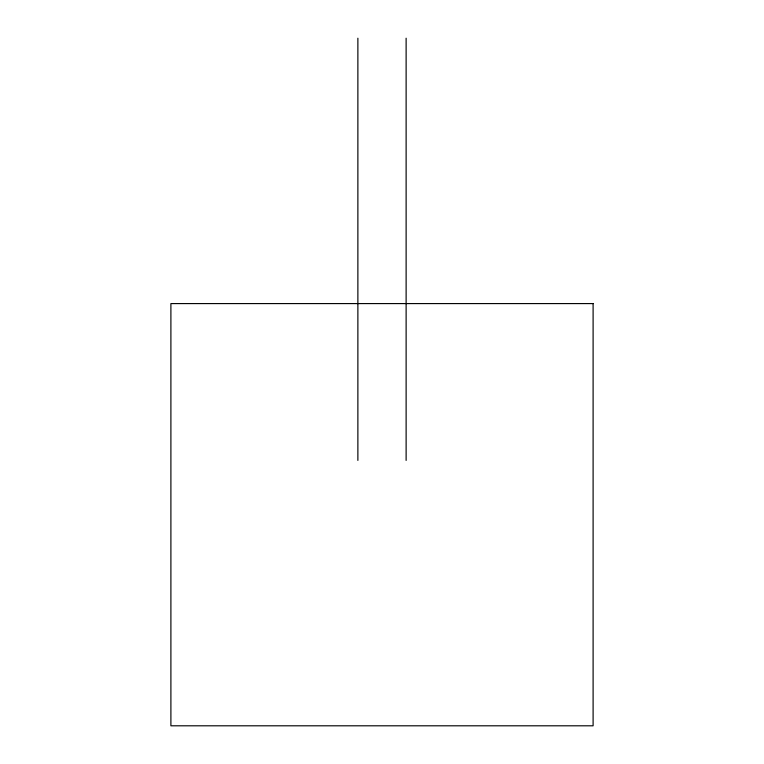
<?xml version="1.0" encoding="UTF-8"?>
<svg xmlns="http://www.w3.org/2000/svg" width="764" height="764" viewBox="0 0 764 764"><rect width="100%" height="100%" fill="white"/><g stroke="black" fill="none" stroke-linecap="round" stroke-linejoin="round"><path stroke-width="1.15" d="M406.123 38.2L406.123 460.415M357.877 38.2L357.877 460.415M593.103 303.585L170.897 303.585L170.897 725.8L593.103 725.8L593.103 303.585"/></g></svg>
